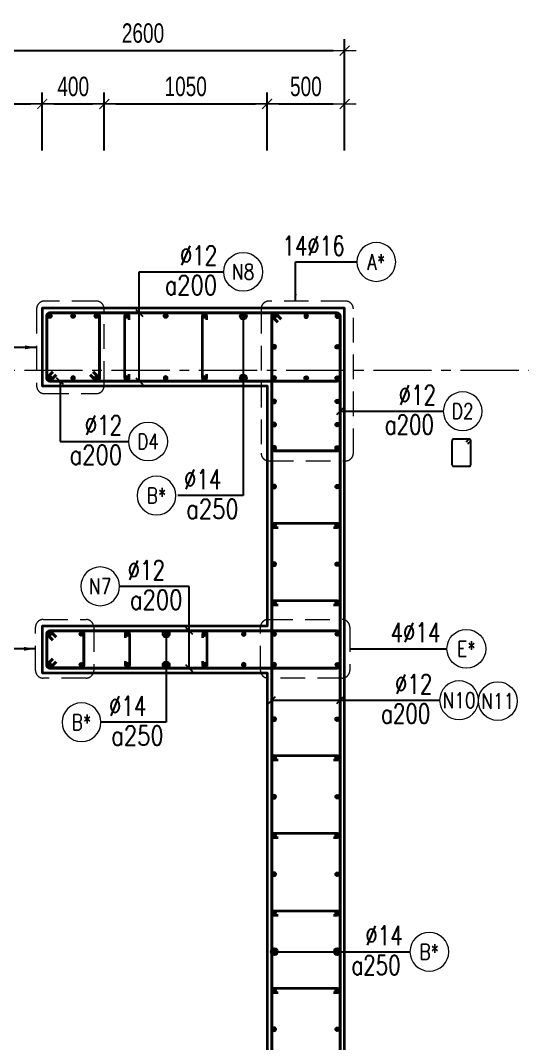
# Model space of a CAD drawing. Header units: millimetres. Extents: x 988833 to 1318015, y -9365 to 47591.
# Drawn here: x 1210206 to 1213443, y 8144 to 14742 of the extents above; entities that cross this region are included whole.
import ezdxf
from ezdxf.enums import TextEntityAlignment as Align

# ---------------------------------------------------------------- set-up
doc = ezdxf.new("R2010")
doc.units = ezdxf.units.MM
doc.header["$MEASUREMENT"] = 0
doc.linetypes.add('HIDDEN2', pattern=[4.7625, 3.175, -1.5875])
doc.linetypes.add('OF_Grid_1$0$CENTER2', pattern=[1.125, 0.75, -0.125, 0.125, -0.125])
doc.layers.get('0').update_dxf_attribs({"lineweight": 20})
doc.layers.get('Defpoints').update_dxf_attribs({"color": 151, "lineweight": 9})
for name, color, linetype, lineweight in [('KC-LEADER', 153, 'Continuous', 18), ('KC-THEP', 6, 'Continuous', 40), ('NDC_S_DIM', 1, 'Continuous', 15), ('NDC_S_HIDDEN', 8, 'HIDDEN2', 13), ('NDC_S_LEADER', 1, 'Continuous', 15), ('NDC_S_REBAR', 4, 'Continuous', 35), ('NDC_S_STIRRUP', 4, 'Continuous', 40), ('NDC_S_VN TEXT', 7, 'Continuous', 20), ('NDC_S_WALL', 6, 'Continuous', 35), ('OF_Grid_1$0$NDC_S_AXIS', 5, 'OF_Grid_1$0$CENTER2', 13)]:
    doc.layers.add(name, color=color, linetype=linetype, lineweight=lineweight)
doc.layers.add('Ligature', color=1, linetype='Continuous')
doc.styles.add('NDC_DIM', font='', dxfattribs={"width": 0.75})
doc.styles.add('NDC_EN TXT', font='romans.shx', dxfattribs={"width": 0.8})
doc.styles.get('NDC_DIM').set_extended_font_data('Dotum')
doc.dimstyles.new('NDC_dim_25', dxfattribs={"dimscale": 25, "dimtxt": 2.5, "dimasz": 1.5, "dimexe": 1.5, "dimexo": 2.5, "dimgap": 1, "dimtad": 1, "dimdec": 0, "dimzin": 0, "dimdsep": 46, "dimtxsty": 'NDC_DIM', "dimblk": 'DIMMARK', "dimcen": 0.09, "dimdle": 1.2, "dimclrd": 1, "dimclre": 1, "dimclrt": 3, "dimadec": 0, "dimazin": 0, "dimtfac": 1, "dimtdec": 0, "dimtix": 1, "dimtofl": 0, "dimtmove": 0, "dimatfit": 3, "dimfxl": 6, "dimfxlon": 1, "dimtolj": 1, "dimtzin": 0, "dimarcsym": 0})
doc.dimstyles.new('NDC_dim_30', dxfattribs={"dimscale": 30, "dimtxt": 2.5, "dimasz": 1.5, "dimexe": 1.5, "dimexo": 2.5, "dimgap": 1, "dimtad": 1, "dimdec": 0, "dimzin": 0, "dimdsep": 46, "dimtxsty": 'NDC_DIM', "dimblk": 'DIMMARK', "dimcen": 0.09, "dimdle": 1.2, "dimclrd": 1, "dimclre": 1, "dimclrt": 3, "dimadec": 0, "dimazin": 0, "dimtfac": 1, "dimtdec": 0, "dimtix": 1, "dimtofl": 0, "dimtmove": 0, "dimatfit": 3, "dimfxl": 6, "dimfxlon": 1, "dimtolj": 1, "dimtzin": 0, "dimarcsym": 0})
doc.dimstyles.new('NDC_dim_50', dxfattribs={"dimscale": 50, "dimtxt": 2.5, "dimasz": 1.5, "dimexe": 1.5, "dimexo": 2.5, "dimgap": 1, "dimtad": 1, "dimdec": 0, "dimzin": 0, "dimdsep": 46, "dimtxsty": 'NDC_DIM', "dimblk": 'DIMMARK', "dimcen": 0.09, "dimdle": 1.2, "dimclrd": 1, "dimclre": 1, "dimclrt": 3, "dimadec": 0, "dimazin": 0, "dimtfac": 1, "dimtdec": 0, "dimtix": 1, "dimtofl": 0, "dimtmove": 0, "dimatfit": 3, "dimfxl": 6, "dimfxlon": 1, "dimtolj": 1, "dimtzin": 0, "dimarcsym": 0})

# ---------------------------------------------------------------- blocks, each defined once
blk = doc.blocks.new('THEP')
at = {"layer": 'KC-LEADER', "color": 6}
blk.add_circle((0, 0), 14, dxfattribs=at)
at = {"layer": 'KC-THEP'}
for p, q in [((-14, 0), (14, 0)), ((9.9, 9.9), (-9.9, -9.9)), ((-9.9, 9.9), (9.9, -9.9)), ((0, 14), (0, -14))]:
    blk.add_line(p, q, dxfattribs=at)
blk = doc.blocks.new('DIMMARK')
at = {"layer": 'NDC_S_DIM', "color": 1}
blk.add_line((-1.5, 0), (1, 0), dxfattribs=at)
at = {"layer": 'NDC_S_DIM', "color": 2, "const_width": 0.1}
blk.add_lwpolyline([(-0.424, -0.424), (0.424, 0.424)], dxfattribs=at)
blk = doc.blocks.new('*U13')
blk.add_circle((-2.5, 0), 2.5)
at = {"layer": 'NDC_S_VN TEXT', "color": 3, "style": 'NDC_EN TXT', "width": 0.75}
blk.add_attdef('DK1', (0.5, 0.85), '', height=2.5, dxfattribs=at)
at = {"layer": 'NDC_S_VN TEXT', "color": 7, "style": 'NDC_EN TXT', "width": 0.8}
blk.add_attdef('SH2', text='', height=2, dxfattribs=at).set_placement((-2.5, 0), align=Align.MIDDLE)
blk = doc.blocks.new('*U11')
blk.add_circle((-2.5, 0), 2.5)
at = {"layer": 'NDC_S_VN TEXT', "color": 3, "style": 'NDC_EN TXT', "width": 0.75}
for tag, p in [('DK1', (0.5, 0.85)), ('KC1', (0.5, -2.97))]:
    blk.add_attdef(tag, p, '', height=2.5, dxfattribs=at)
at = {"layer": 'NDC_S_VN TEXT', "color": 7, "style": 'NDC_EN TXT', "width": 0.8}
blk.add_attdef('SH2', text='', height=2, dxfattribs=at).set_placement((-2.5, 0), align=Align.MIDDLE)
blk = doc.blocks.new('*U9')
blk.add_circle((2.5, 0), 2.5)
at = {"layer": 'NDC_S_VN TEXT', "color": 3, "style": 'NDC_EN TXT', "width": 0.75}
blk.add_attdef('DK2', text='', height=2.5, dxfattribs=at).set_placement((-0.85, 0.85), align=Align.RIGHT)
at = {"layer": 'NDC_S_VN TEXT', "color": 7, "style": 'NDC_EN TXT', "width": 0.8}
blk.add_attdef('SH3', text='', height=2, dxfattribs=at).set_placement((2.5, 0), align=Align.MIDDLE)
blk = doc.blocks.new('*U1295')
at = {"layer": 'NDC_S_REBAR'}
blk.add_lwpolyline([(-15, -75), (-15, -100, 1), (15, -100), (15, 100, 1), (-15, 100), (-15, 75)], format="xyb", dxfattribs=at)
blk = doc.blocks.new('*U1294')
at = {"layer": 'NDC_S_HIDDEN', "color": 0, "linetype": 'ByBlock', "lineweight": -2, "transparency": 16777216}
for p in [(0, 0), (500, 0)]:
    blk.add_blockref('*U1295', p, dxfattribs=at)
blk = doc.blocks.new('*U10')
blk.add_circle((2.5, 0), 2.5)
at = {"layer": 'NDC_S_VN TEXT', "color": 3, "style": 'NDC_EN TXT'}
for tag, width, p in [('DK2', 0.75, (-0.85, 0.85)), ('KC2', 0.8, (-0.85, -2.97))]:
    blk.add_attdef(tag, text='', height=2.5, dxfattribs=dict(at, width=width)).set_placement(p, align=Align.RIGHT)
at = {"layer": 'NDC_S_VN TEXT', "color": 7, "style": 'NDC_EN TXT', "width": 0.8}
blk.add_attdef('SH3', text='', height=2, dxfattribs=at).set_placement((2.5, 0), align=Align.MIDDLE)
blk = doc.blocks.new('*D1310')
at = {"layer": 'Defpoints', "color": 0, "ltscale": 200, "transparency": 16777216}
for p in [(1210746.5, 14203.4), (1210346.5, 12536.7), (1210746.5, 12568.2)]:
    blk.add_point(p, dxfattribs=at)
at = {"layer": 'NDC_S_DIM', "color": 1, "lineweight": -2, "ltscale": 200, "transparency": 16777216}
for p, q in [((1210346.5, 13903.4), (1210346.5, 14278.4)), ((1210746.5, 13903.4), (1210746.5, 14278.4)), ((1210421.5, 14203.4), (1210671.5, 14203.4))]:
    blk.add_line(p, q, dxfattribs=at)
at = {"layer": 'NDC_S_DIM', "color": 1, "lineweight": -2, "ltscale": 200, "transparency": 16777216, "xscale": 75, "yscale": 75, "zscale": 75, "rotation": 180}
blk.add_blockref('DIMMARK', (1210346.5, 14203.4), dxfattribs=at)
at = {"layer": 'NDC_S_DIM', "color": 1, "lineweight": -2, "ltscale": 200, "transparency": 16777216, "xscale": 75, "yscale": 75, "zscale": 75}
blk.add_blockref('DIMMARK', (1210746.5, 14203.4), dxfattribs=at)
at = {"layer": 'NDC_S_DIM', "color": 3, "ltscale": 200, "transparency": 16777216, "insert": (1210546.5, 14315.9), "char_height": 125, "attachment_point": 5, "style": 'NDC_DIM'}
blk.add_mtext('\\A1;400', dxfattribs=at)
blk = doc.blocks.new('*D1311')
at = {"layer": 'Defpoints', "color": 0, "ltscale": 200, "transparency": 16777216}
for p in [(1211796.5, 14203.4), (1210746.5, 12568.2), (1211796.5, 12385.6)]:
    blk.add_point(p, dxfattribs=at)
at = {"layer": 'NDC_S_DIM', "color": 1, "lineweight": -2, "ltscale": 200, "transparency": 16777216}
for p, q in [((1210746.5, 13903.4), (1210746.5, 14278.4)), ((1211796.5, 13903.4), (1211796.5, 14278.4)), ((1210821.5, 14203.4), (1211721.5, 14203.4))]:
    blk.add_line(p, q, dxfattribs=at)
at = {"layer": 'NDC_S_DIM', "color": 1, "lineweight": -2, "ltscale": 200, "transparency": 16777216, "xscale": 75, "yscale": 75, "zscale": 75, "rotation": 180}
blk.add_blockref('DIMMARK', (1210746.5, 14203.4), dxfattribs=at)
at = {"layer": 'NDC_S_DIM', "color": 1, "lineweight": -2, "ltscale": 200, "transparency": 16777216, "xscale": 75, "yscale": 75, "zscale": 75}
blk.add_blockref('DIMMARK', (1211796.5, 14203.4), dxfattribs=at)
at = {"layer": 'NDC_S_DIM', "color": 3, "ltscale": 200, "transparency": 16777216, "insert": (1211271.5, 14315.9), "char_height": 125, "attachment_point": 5, "style": 'NDC_DIM'}
blk.add_mtext('\\A1;1050', dxfattribs=at)
blk = doc.blocks.new('*D1312')
at = {"layer": 'Defpoints', "color": 0, "ltscale": 200, "transparency": 16777216}
for p in [(1212296.5, 14203.4), (1212296.5, 12585.6), (1211796.5, 12385.6)]:
    blk.add_point(p, dxfattribs=at)
at = {"layer": 'NDC_S_DIM', "color": 1, "lineweight": -2, "ltscale": 200, "transparency": 16777216}
for p, q in [((1211796.5, 13903.4), (1211796.5, 14278.4)), ((1212296.5, 13903.4), (1212296.5, 14278.4)), ((1211871.5, 14203.4), (1212221.5, 14203.4))]:
    blk.add_line(p, q, dxfattribs=at)
at = {"layer": 'NDC_S_DIM', "color": 1, "lineweight": -2, "ltscale": 200, "transparency": 16777216, "xscale": 75, "yscale": 75, "zscale": 75, "rotation": 180}
blk.add_blockref('DIMMARK', (1211796.5, 14203.4), dxfattribs=at)
at = {"layer": 'NDC_S_DIM', "color": 1, "lineweight": -2, "ltscale": 200, "transparency": 16777216, "xscale": 75, "yscale": 75, "zscale": 75}
blk.add_blockref('DIMMARK', (1212296.5, 14203.4), dxfattribs=at)
at = {"layer": 'NDC_S_DIM', "color": 3, "ltscale": 200, "transparency": 16777216, "insert": (1212046.5, 14315.9), "char_height": 125, "attachment_point": 5, "style": 'NDC_DIM'}
blk.add_mtext('\\A1;500', dxfattribs=at)
blk = doc.blocks.new('*D1318')
at = {"layer": 'Defpoints', "color": 0, "ltscale": 200, "transparency": 16777216}
for p in [(1210346.5, 14203.4), (1210346.5, 13910), (1209696.3, 13839.7)]:
    blk.add_point(p, dxfattribs=at)
at = {"layer": 'NDC_S_DIM', "color": 1, "lineweight": -2, "ltscale": 200, "transparency": 16777216}
for p, q in [((1209696.3, 13964.7), (1209696.3, 14278.4)), ((1210346.5, 14035), (1210346.5, 14278.4)), ((1209771.3, 14203.4), (1210271.5, 14203.4))]:
    blk.add_line(p, q, dxfattribs=at)
at = {"layer": 'NDC_S_DIM', "color": 1, "lineweight": -2, "ltscale": 200, "transparency": 16777216, "xscale": 75, "yscale": 75, "zscale": 75, "rotation": 180}
blk.add_blockref('DIMMARK', (1209696.3, 14203.4), dxfattribs=at)
at = {"layer": 'NDC_S_DIM', "color": 1, "lineweight": -2, "ltscale": 200, "transparency": 16777216, "xscale": 75, "yscale": 75, "zscale": 75}
blk.add_blockref('DIMMARK', (1210346.5, 14203.4), dxfattribs=at)
at = {"layer": 'NDC_S_DIM', "color": 3, "ltscale": 200, "transparency": 16777216, "insert": (1210021.4, 14315.9), "char_height": 125, "attachment_point": 5, "style": 'NDC_DIM'}
blk.add_mtext('\\A1;650', dxfattribs=at)
blk = doc.blocks.new('*D1319')
at = {"layer": 'Defpoints', "color": 0, "ltscale": 200, "transparency": 16777216}
for p in [(1212296.5, 14547.4), (1209696.3, 13839.7), (1212296.5, 12885.6)]:
    blk.add_point(p, dxfattribs=at)
at = {"layer": 'NDC_S_DIM', "color": 1, "lineweight": -2, "ltscale": 200, "transparency": 16777216}
for p, q in [((1209696.3, 14247.4), (1209696.3, 14622.4)), ((1212296.5, 14247.4), (1212296.5, 14622.4)), ((1209771.3, 14547.4), (1212221.5, 14547.4))]:
    blk.add_line(p, q, dxfattribs=at)
at = {"layer": 'NDC_S_DIM', "color": 1, "lineweight": -2, "ltscale": 200, "transparency": 16777216, "xscale": 75, "yscale": 75, "zscale": 75, "rotation": 180}
blk.add_blockref('DIMMARK', (1209696.3, 14547.4), dxfattribs=at)
at = {"layer": 'NDC_S_DIM', "color": 1, "lineweight": -2, "ltscale": 200, "transparency": 16777216, "xscale": 75, "yscale": 75, "zscale": 75}
blk.add_blockref('DIMMARK', (1212296.5, 14547.4), dxfattribs=at)
at = {"layer": 'NDC_S_DIM', "color": 3, "ltscale": 200, "transparency": 16777216, "insert": (1210996.4, 14659.9), "char_height": 125, "attachment_point": 5, "style": 'NDC_DIM'}
blk.add_mtext('\\A1;2600', dxfattribs=at)
blk = doc.blocks.new('*D1320')
at = {"layer": 'Defpoints', "color": 0, "ltscale": 200, "transparency": 16777216}
for p in [(1212973.7, 12885.6), (1214184.5, 12885.6), (1212973.9, 12485.6)]:
    blk.add_point(p, dxfattribs=at)
at = {"layer": 'NDC_S_DIM', "color": 1, "lineweight": -2, "ltscale": 200, "transparency": 16777216}
for p, q in [((1213884.5, 12885.6), (1214259.5, 12885.6)), ((1214184.5, 12560.6), (1214184.5, 12810.6)), ((1213884.5, 12485.6), (1214259.5, 12485.6))]:
    blk.add_line(p, q, dxfattribs=at)
at = {"layer": 'NDC_S_DIM', "color": 1, "lineweight": -2, "ltscale": 200, "transparency": 16777216, "xscale": 75, "yscale": 75, "zscale": 75}
for p, rotation in [((1214184.5, 12885.6), 90), ((1214184.5, 12485.6), 270)]:
    blk.add_blockref('DIMMARK', p, dxfattribs=dict(at, rotation=rotation))
at = {"layer": 'NDC_S_DIM', "color": 3, "ltscale": 200, "transparency": 16777216, "insert": (1214071.9, 12685.6), "char_height": 125, "attachment_point": 5, "rotation": 90, "style": 'NDC_DIM'}
blk.add_mtext('\\A1;400', dxfattribs=at)
blk = doc.blocks.new('*D1322')
at = {"layer": 'Defpoints', "color": 0, "ltscale": 200, "transparency": 16777216}
for p in [(1212973.7, 12485.6), (1214497.1, 12485.6), (1212973.7, 885.9)]:
    blk.add_point(p, dxfattribs=at)
at = {"layer": 'NDC_S_DIM', "color": 1, "lineweight": -2, "ltscale": 200, "transparency": 16777216}
for p, q in [((1214197.1, 12485.6), (1214572.1, 12485.6)), ((1214497.1, 960.9), (1214497.1, 12410.6)), ((1214197.1, 885.9), (1214572.1, 885.9))]:
    blk.add_line(p, q, dxfattribs=at)
at = {"layer": 'NDC_S_DIM', "color": 1, "lineweight": -2, "ltscale": 200, "transparency": 16777216, "xscale": 75, "yscale": 75, "zscale": 75}
for p, rotation in [((1214497.1, 12485.6), 90), ((1214497.1, 885.9), 270)]:
    blk.add_blockref('DIMMARK', p, dxfattribs=dict(at, rotation=rotation))
at = {"layer": 'NDC_S_DIM', "color": 3, "ltscale": 200, "transparency": 16777216, "insert": (1214384.5, 6685.7), "char_height": 125, "attachment_point": 5, "rotation": 90, "style": 'NDC_DIM'}
blk.add_mtext('\\A1;11600', dxfattribs=at)
blk = doc.blocks.new('*D1344')
at = {"layer": 'Defpoints', "color": 0, "ltscale": 200, "transparency": 16777216}
for p in [(1211671.5, 10535.6), (1214184.5, 10535.6), (1211796.5, 3485.6)]:
    blk.add_point(p, dxfattribs=at)
at = {"layer": 'NDC_S_DIM', "color": 1, "lineweight": -2, "ltscale": 200, "transparency": 16777216}
for p, q in [((1213884.5, 10535.6), (1214259.5, 10535.6)), ((1214184.5, 3560.6), (1214184.5, 10460.6)), ((1213884.5, 3485.6), (1214259.5, 3485.6))]:
    blk.add_line(p, q, dxfattribs=at)
at = {"layer": 'NDC_S_DIM', "color": 1, "lineweight": -2, "ltscale": 200, "transparency": 16777216, "xscale": 75, "yscale": 75, "zscale": 75}
for p, rotation in [((1214184.5, 10535.6), 90), ((1214184.5, 3485.6), 270)]:
    blk.add_blockref('DIMMARK', p, dxfattribs=dict(at, rotation=rotation))
at = {"layer": 'NDC_S_DIM', "color": 3, "ltscale": 200, "transparency": 16777216, "insert": (1214071.9, 7010.6), "char_height": 125, "attachment_point": 5, "rotation": 90, "style": 'NDC_DIM'}
blk.add_mtext('\\A1;7050', dxfattribs=at)
blk = doc.blocks.new('*D1345')
at = {"layer": 'Defpoints', "color": 0, "ltscale": 200, "transparency": 16777216}
for p in [(1211671.5, 10835.6), (1214184.5, 10835.6), (1211671.5, 10535.6)]:
    blk.add_point(p, dxfattribs=at)
at = {"layer": 'NDC_S_DIM', "color": 1, "lineweight": -2, "ltscale": 200, "transparency": 16777216}
for p, q in [((1214184.5, 10910.6), (1214184.5, 10985.6)), ((1213884.5, 10835.6), (1214259.5, 10835.6)), ((1213884.5, 10535.6), (1214259.5, 10535.6)), ((1214184.5, 10460.6), (1214184.5, 10385.6))]:
    blk.add_line(p, q, dxfattribs=at)
at = {"layer": 'NDC_S_DIM', "color": 1, "lineweight": -2, "ltscale": 200, "transparency": 16777216, "xscale": 75, "yscale": 75, "zscale": 75}
for p, rotation in [((1214184.5, 10835.6), 270), ((1214184.5, 10535.6), 90)]:
    blk.add_blockref('DIMMARK', p, dxfattribs=dict(at, rotation=rotation))
at = {"layer": 'NDC_S_DIM', "color": 3, "ltscale": 200, "transparency": 16777216, "insert": (1214071.9, 10685.6), "char_height": 125, "attachment_point": 5, "rotation": 90, "style": 'NDC_DIM'}
blk.add_mtext('\\A1;300', dxfattribs=at)
blk = doc.blocks.new('*D1346')
at = {"layer": 'Defpoints', "color": 0, "ltscale": 200, "transparency": 16777216}
for p in [(1211796.5, 12385.6), (1214184.5, 12385.6), (1211671.5, 10835.6)]:
    blk.add_point(p, dxfattribs=at)
at = {"layer": 'NDC_S_DIM', "color": 1, "lineweight": -2, "ltscale": 200, "transparency": 16777216}
for p, q in [((1213884.5, 12385.6), (1214259.5, 12385.6)), ((1214184.5, 10910.6), (1214184.5, 12310.6)), ((1213884.5, 10835.6), (1214259.5, 10835.6))]:
    blk.add_line(p, q, dxfattribs=at)
at = {"layer": 'NDC_S_DIM', "color": 1, "lineweight": -2, "ltscale": 200, "transparency": 16777216, "xscale": 75, "yscale": 75, "zscale": 75}
for p, rotation in [((1214184.5, 12385.6), 90), ((1214184.5, 10835.6), 270)]:
    blk.add_blockref('DIMMARK', p, dxfattribs=dict(at, rotation=rotation))
at = {"layer": 'NDC_S_DIM', "color": 3, "ltscale": 200, "transparency": 16777216, "insert": (1214071.9, 11610.6), "char_height": 125, "attachment_point": 5, "rotation": 90, "style": 'NDC_DIM'}
blk.add_mtext('\\A1;1550', dxfattribs=at)
blk = doc.blocks.new('*D1347')
at = {"layer": 'Defpoints', "color": 0, "ltscale": 200, "transparency": 16777216}
for p in [(1211796.5, 12485.6), (1214184.5, 12485.6), (1211796.5, 12385.6)]:
    blk.add_point(p, dxfattribs=at)
at = {"layer": 'NDC_S_DIM', "color": 1, "lineweight": -2, "ltscale": 200, "transparency": 16777216}
for p, q in [((1214184.5, 12560.6), (1214184.5, 12635.6)), ((1213884.5, 12485.6), (1214259.5, 12485.6)), ((1213884.5, 12385.6), (1214259.5, 12385.6)), ((1214184.5, 12310.6), (1214184.5, 12235.6))]:
    blk.add_line(p, q, dxfattribs=at)
at = {"layer": 'NDC_S_DIM', "color": 1, "lineweight": -2, "ltscale": 200, "transparency": 16777216, "xscale": 75, "yscale": 75, "zscale": 75}
for p, rotation in [((1214184.5, 12485.6), 270), ((1214184.5, 12385.6), 90)]:
    blk.add_blockref('DIMMARK', p, dxfattribs=dict(at, rotation=rotation))
at = {"layer": 'NDC_S_DIM', "color": 3, "ltscale": 200, "transparency": 16777216, "insert": (1214071.9, 12435.6), "char_height": 125, "attachment_point": 5, "rotation": 90, "style": 'NDC_DIM'}
blk.add_mtext('\\A1;100', dxfattribs=at)

msp = doc.modelspace()

# ---------------------------------------------------------------- linework, layer by layer
msp.add_circle((1213283.8, 10352.4), 125)
at = {"layer": 'Ligature'}
msp.add_lwpolyline([(1213090.9, 12011.4), (1213106.8, 12027.3, 0.668179), (1213101.1, 12041.3), (1212996.4, 12041.3, 0.414214), (1212988.3, 12033.1), (1212988.3, 11876, 0.414214), (1212996.4, 11867.8), (1213101.1, 11867.8, 0.414214), (1213109.2, 11876), (1213109.2, 12033.1, 0.668179), (1213095.3, 12038.9), (1213079.3, 12022.9)], format="xyb", dxfattribs=at)
at = {"layer": 'NDC_S_HIDDEN', "ltscale": 50}
for points in [[(1210695.7, 12931.8), (1210360.5, 12931.8, 0.414214), (1210310.5, 12881.8), (1210310.5, 12385.6, 0.414214), (1210360.5, 12335.6), (1210695.7, 12335.6, 0.414214), (1210745.7, 12385.6), (1210745.7, 12881.8, 0.414214)], [(1212302.5, 12931.8), (1211807.8, 12931.8, 0.414214), (1211757.8, 12881.8), (1211757.8, 11951.7, 0.414214), (1211807.8, 11901.7), (1212302.5, 11901.7, 0.414214), (1212352.5, 11951.7), (1212352.5, 12881.8, 0.414214)], [(1210353.2, 10878.3), (1210629.1, 10878.3, -0.414214), (1210679.1, 10828.3), (1210679.1, 10550.7, -0.414214), (1210629.1, 10500.7), (1210353.2, 10500.7, -0.414214), (1210303.2, 10550.7), (1210303.2, 10828.3, -0.414214)], [(1211803.2, 10878.3), (1212279.9, 10878.3, -0.414214), (1212329.9, 10828.3), (1212329.9, 10550.7, -0.414214), (1212279.9, 10500.7), (1211803.2, 10500.7, -0.414214), (1211753.2, 10550.7), (1211753.2, 10828.3, -0.414214)]]:
    msp.add_lwpolyline(points, format="xyb", close=True, dxfattribs=at)
at = {"layer": 'NDC_S_REBAR'}
for points in [[(1210908, 12810.6), (1210908, 12835.6, 1), (1210878, 12835.6), (1210878, 12435.6, 1), (1210908, 12435.6), (1210908, 12460.6)], [(1211408, 12810.6), (1211408, 12835.6, 1), (1211378, 12835.6), (1211378, 12435.6, 1), (1211408, 12435.6), (1211408, 12460.6)], [(1211868, 11470.6), (1211843, 11470.6, -1), (1211843, 11500.6), (1212248.5, 11500.6, -1), (1212248.5, 11470.6), (1212223.5, 11470.6)], [(1211868, 10970.6), (1211843, 10970.6, -1), (1211843, 11000.6), (1212248.5, 11000.6, -1), (1212248.5, 10970.6), (1212223.5, 10970.6)], [(1211868, 9970.6), (1211843, 9970.6, -1), (1211843, 10000.6), (1212248.5, 10000.6, -1), (1212248.5, 9970.6), (1212223.5, 9970.6)], [(1211868, 9470.6), (1211843, 9470.6, -1), (1211843, 9500.6), (1212248.5, 9500.6, -1), (1212248.5, 9470.6), (1212223.5, 9470.6)], [(1211868, 8970.6), (1211843, 8970.6, -1), (1211843, 9000.6), (1212248.5, 9000.6, -1), (1212248.5, 8970.6), (1212223.5, 8970.6)], [(1211868, 8470.6), (1211843, 8470.6, -1), (1211843, 8500.6), (1212248.5, 8500.6, -1), (1212248.5, 8470.6), (1212223.5, 8470.6)]]:
    msp.add_lwpolyline(points, format="xyb", dxfattribs=at)
at = {"layer": 'NDC_S_STIRRUP'}
for points in [[(1210435.7, 12455.6), (1210395.7, 12415.6, -0.414214), (1210375.7, 12435.6), (1210375.7, 12835.6, -0.414214), (1210395.7, 12855.6), (1212246.5, 12855.6, -0.414214), (1212266.5, 12835.6), (1212266.5, 12435.6, -0.414214), (1212246.5, 12415.6), (1210395.7, 12415.6, -0.414214), (1210375.7, 12435.6), (1210415.7, 12475.6)], [(1210675.7, 12475.6), (1210715.7, 12435.6, -0.414214), (1210695.7, 12415.6), (1210395.7, 12415.6, -0.414214), (1210375.7, 12435.6), (1210375.7, 12835.6, -0.414214), (1210395.7, 12855.6), (1210695.7, 12855.6, -0.414214), (1210715.7, 12835.6), (1210715.7, 12435.6, -0.414214), (1210695.7, 12415.6), (1210655.7, 12455.6)], [(1211866.5, 12795.6), (1211826.5, 12835.6, -0.414214), (1211846.5, 12855.6), (1212246.5, 12855.6, -0.414214), (1212266.5, 12835.6), (1212266.5, 11985.8, -0.414214), (1212246.5, 11965.8), (1211846.5, 11965.8, -0.414214), (1211826.5, 11985.8), (1211826.5, 12835.6, -0.414214), (1211846.5, 12855.6), (1211886.5, 12815.6)], [(1212256.5, 3317), (1212266.5, 3287), (1212266.5, 12835.6, 0.414214), (1212246.5, 12855.6), (1211846.5, 12855.6, 0.414214), (1211826.5, 12835.6), (1211826.5, 9586.3), (1211826.5, 9586.3)], [(1210435.7, 10605.6), (1210395.7, 10565.6, -0.414214), (1210375.7, 10585.6), (1210375.7, 10785.6, -0.414214), (1210395.7, 10805.6), (1212246.5, 10805.6, -0.414214), (1212266.5, 10785.6), (1212266.5, 10585.6, -0.414358), (1212246.5, 10565.6), (1210395.7, 10565.6, -0.414214), (1210375.7, 10585.6), (1210415.7, 10625.6)], [(1210415.7, 10745.6), (1210375.7, 10785.6, -0.414214), (1210395.7, 10805.6), (1210595.7, 10805.6, -0.414214), (1210615.7, 10785.6), (1210615.7, 10587.8, -0.414214), (1210595.7, 10567.8), (1210395.7, 10567.8, -0.414214), (1210375.7, 10587.8), (1210375.7, 10785.6, -0.414214), (1210395.7, 10805.6), (1210435.7, 10765.6)], [(1211826.5, 10085.6), (1211826.5, 10085.6), (1211826.5, 535.6, 0.414214), (1211846.5, 515.6), (1212246.5, 515.6, 0.414214), (1212266.5, 535.6), (1212266.5, 3786.3), (1212256.5, 3756.3)]]:
    msp.add_lwpolyline(points, format="xyb", dxfattribs=at)
at = {"layer": 'NDC_S_WALL', "ltscale": 200}
msp.add_lwpolyline([(1212296.5, 485.6), (1212296.5, 12885.6), (1210346.5, 12885.6), (1210346.5, 12885.6), (1210346.5, 12385.6), (1210346.5, 12385.6), (1211796.5, 12385.6), (1211796.5, 12385.6), (1211796.5, 10835.6), (1211796.5, 10835.6), (1210346.5, 10835.6), (1210346.5, 10535.6), (1211796.5, 10535.6), (1211796.5, 10535.6), (1211796.5, 3485.6)], dxfattribs=at)
at = {"layer": 'OF_Grid_1$0$NDC_S_AXIS', "ltscale": 500}
msp.add_line((1200669.3, 12485.6), (1214497.1, 12485.6), dxfattribs=at)

# ---------------------------------------------------------------- block references
at = {"layer": 'KC-THEP'}
for p, rotation in [((1210395.7, 12835.6), 189.6685645188915), ((1210545.7, 12835.6), 189.6685645188915), ((1210695.7, 12835.6), 189.6685645188915), ((1210893, 12835.6), 189.6685644363809), ((1211142.2, 12835.6), 189.6685644363809), ((1211143, 12835.6), 189.6685644363809), ((1211393, 12835.6), 189.6685644363809), ((1211643, 12835.6), 189.6685644363809), ((1211843, 12835.6), 189.6685644363809), ((1212248.5, 12637.3), 9.668564436380898), ((1212048.4, 12435.6), 9.668564436380898), ((1212248.5, 12435.6), 9.668564436380898), ((1212248.5, 12285.6), 9.668564436380898), ((1212248.5, 12135.6), 9.668564436380898), ((1212248.5, 11985.6), 9.66856443638085), ((1212248.5, 11735.6), 9.66856443638085), ((1212248.5, 11485.6), 9.66856443638085), ((1212248.5, 11235.6), 9.66856443638085), ((1212248.5, 10985.6), 9.66856443638085), ((1210599.2, 10785.2), 9.668564436380926), ((1212250, 10785.2), 9.668564436380926), ((1210599.2, 10586.6), 9.668564436380926), ((1212250, 10586.6), 9.668564436380926), ((1212248.5, 10235.6), 9.66856443638085), ((1212248.5, 9985.6), 9.66856443638085), ((1212248.5, 9735.6), 9.66856443638085), ((1212248.5, 9485.6), 9.66856443638085), ((1212248.5, 9235.6), 9.66856443638085), ((1212248.5, 8985.6), 9.66856443638085), ((1212248.5, 8735.6), 9.66856443638085), ((1212248.5, 8485.6), 9.66856443638085), ((1212248.5, 8235.6), 9.66856443638085)]:
    msp.add_blockref('THEP', p, dxfattribs=dict(at, rotation=rotation))
at = {"layer": 'KC-THEP', "xscale": -1}
for p, rotation in [((1212048.4, 12835.6), 170.331435563619), ((1212248.5, 12835.6), 170.331435563619), ((1211843, 12637.3), 350.3314355636191), ((1210395.7, 12435.6), 350.3314356461296), ((1210545.7, 12435.6), 350.3314356461296), ((1210695.7, 12435.6), 350.3314356461296), ((1210893, 12435.6), 350.3314355636191), ((1211142.2, 12435.6), 350.3314355636191), ((1211143, 12435.6), 350.3314355636191), ((1211393, 12435.6), 350.3314355636191), ((1211643, 12435.6), 350.3314355636191), ((1211843, 12435.6), 350.3314355636191), ((1211843, 12285.6), 350.3314355636191), ((1211843, 12135.6), 350.3314355636191), ((1211843, 11985.6), 350.3314355636191), ((1211843, 11735.6), 350.3314355636191), ((1211843, 11485.6), 350.3314355636191), ((1211843, 11235.6), 350.3314355636191), ((1211843, 10985.6), 350.3314355636191), ((1210392.2, 10785.2), 350.3314355636191), ((1210895.7, 10785.6), 350.3314355636191), ((1211145.7, 10785.6), 350.3314355636191), ((1211395.7, 10785.6), 350.3314355636191), ((1211645.7, 10785.6), 350.3314355636191), ((1211842.2, 10785.2), 350.3314355636191), ((1210392.2, 10586.6), 350.3314355636191), ((1210895.7, 10587), 350.3314355636191), ((1211145.7, 10587), 350.3314355636191), ((1211395.7, 10587), 350.3314355636191), ((1211645.7, 10587), 350.3314355636191), ((1211842.2, 10586.6), 350.3314355636191), ((1211843, 10235.6), 350.3314355636191), ((1211843, 9985.6), 350.3314355636191), ((1211843, 9735.6), 350.3314355636191), ((1211843, 9485.6), 350.3314355636191), ((1211843, 9235.6), 350.3314355636191), ((1211843, 8985.6), 350.3314355636191), ((1211843, 8735.6), 350.3314355636191), ((1211843, 8485.6), 350.3314355636191), ((1211843, 8235.6), 350.3314355636191)]:
    msp.add_blockref('THEP', p, dxfattribs=dict(at, rotation=rotation))
at = {"layer": 'NDC_S_HIDDEN'}
msp.add_blockref('*U1294', (1210895.7, 10685.6), dxfattribs=at)
at = {"layer": 'NDC_S_VN TEXT'}
ref = msp.add_blockref('*U13', (1212375.5, 13184.5), dxfattribs=dict(at, xscale=-50, yscale=50, zscale=50))
ref.add_attrib('SH2', 'A*', dxfattribs={"color": 7, "height": 100, "style": 'NDC_EN TXT', "width": 0.8}).set_placement((1212500.5, 13184.5), align=Align.MIDDLE)
ref.add_attrib('DK1', '14%%C16', (1211895.2, 13226.8), dxfattribs={"color": 3, "height": 125, "style": 'NDC_EN TXT', "width": 0.75})
at = {"layer": 'NDC_S_VN TEXT', "xscale": 50, "yscale": 50, "zscale": 50}
for name, p, values in [('*U10', (1211517.3, 13120.9), {'SH3': 'N8', 'DK2': '%%C12', 'KC2': 'a200'}), ('*U10', (1210904.4, 12026.4), {'SH3': 'D4', 'DK2': '%%C12', 'KC2': 'a200'}), ('*U9', (1212956.1, 10689.5), {'SH3': 'E*', 'DK2': '4%%C14'})]:
    msp.add_blockref(name, p, dxfattribs=at).add_auto_attribs(values)
at = {"layer": 'NDC_S_VN TEXT'}
ref = msp.add_blockref('*U11', (1212932.4, 12221.7), dxfattribs=dict(at, xscale=-50, yscale=50, zscale=50))
ref.add_attrib('SH2', 'D2', dxfattribs={"color": 7, "height": 100, "style": 'NDC_EN TXT', "width": 0.8}).set_placement((1213057.4, 12221.7), align=Align.MIDDLE)
ref.add_attrib('DK1', '%%C12', (1212644, 12264), dxfattribs={"color": 3, "height": 125, "style": 'NDC_EN TXT', "width": 0.75})
ref.add_attrib('KC1', 'a200', (1212554.8, 12073.1), dxfattribs={"color": 3, "height": 125, "style": 'NDC_EN TXT', "width": 0.75})
ref = msp.add_blockref('*U10', (1211208.6, 11677.8), dxfattribs=dict(at, xscale=-50, yscale=50, zscale=50))
ref.add_attrib('SH3', 'B*', dxfattribs={"color": 7, "height": 100, "style": 'NDC_EN TXT', "width": 0.8}).set_placement((1211083.6, 11677.8), align=Align.MIDDLE)
ref.add_attrib('DK2', '%%C14', dxfattribs={"color": 3, "height": 125, "style": 'NDC_EN TXT', "width": 0.75}).set_placement((1211501.1, 11720.1), align=Align.RIGHT)
ref.add_attrib('KC2', 'a250', dxfattribs={"color": 3, "height": 125, "style": 'NDC_EN TXT', "width": 0.8}).set_placement((1211613, 11529.2), align=Align.RIGHT)
ref = msp.add_blockref('*U10', (1210845.6, 11092.5), dxfattribs=dict(at, xscale=-50, yscale=50, zscale=50))
ref.add_attrib('SH3', 'N7', dxfattribs={"color": 7, "height": 100, "style": 'NDC_EN TXT', "width": 0.8}).set_placement((1210720.6, 11092.5), align=Align.MIDDLE)
ref.add_attrib('DK2', '%%C12', dxfattribs={"color": 3, "height": 125, "style": 'NDC_EN TXT', "width": 0.75}).set_placement((1211138.1, 11134.7), align=Align.RIGHT)
ref.add_attrib('KC2', 'a200', dxfattribs={"color": 3, "height": 125, "style": 'NDC_EN TXT', "width": 0.8}).set_placement((1211250, 10943.8), align=Align.RIGHT)
ref = msp.add_blockref('*U11', (1212908.9, 10357.6), dxfattribs=dict(at, xscale=-50, yscale=50, zscale=50))
ref.add_attrib('SH2', 'N10', dxfattribs={"color": 7, "height": 100, "style": 'NDC_EN TXT', "width": 0.8}).set_placement((1213033.9, 10357.6), align=Align.MIDDLE)
ref.add_attrib('DK1', '%%C12', (1212620.5, 10399.9), dxfattribs={"color": 3, "height": 125, "style": 'NDC_EN TXT', "width": 0.75})
ref.add_attrib('KC1', 'a200', (1212531.2, 10209), dxfattribs={"color": 3, "height": 125, "style": 'NDC_EN TXT', "width": 0.75})
ref = msp.add_blockref('*U10', (1210725.1, 10215.9), dxfattribs=dict(at, xscale=-50, yscale=50, zscale=50))
ref.add_attrib('SH3', 'B*', dxfattribs={"color": 7, "height": 100, "style": 'NDC_EN TXT', "width": 0.8}).set_placement((1210600.1, 10215.9), align=Align.MIDDLE)
ref.add_attrib('DK2', '%%C14', dxfattribs={"color": 3, "height": 125, "style": 'NDC_EN TXT', "width": 0.75}).set_placement((1211017.6, 10258.2), align=Align.RIGHT)
ref.add_attrib('KC2', 'a250', dxfattribs={"color": 3, "height": 125, "style": 'NDC_EN TXT', "width": 0.8}).set_placement((1211129.5, 10067.3), align=Align.RIGHT)
ref = msp.add_blockref('*U11', (1212717.4, 8735.6), dxfattribs=dict(at, xscale=-50, yscale=50, zscale=50))
ref.add_attrib('SH2', 'B*', dxfattribs={"color": 7, "height": 100, "style": 'NDC_EN TXT', "width": 0.8}).set_placement((1212842.4, 8735.6), align=Align.MIDDLE)
ref.add_attrib('DK1', '%%C14', (1212429, 8777.9), dxfattribs={"color": 3, "height": 125, "style": 'NDC_EN TXT', "width": 0.75})
ref.add_attrib('KC1', 'a250', (1212339.7, 8587), dxfattribs={"color": 3, "height": 125, "style": 'NDC_EN TXT', "width": 0.75})

# ---------------------------------------------------------------- texts
at = {"layer": 'NDC_S_VN TEXT', "color": 7, "style": 'NDC_EN TXT', "width": 0.8}
msp.add_attdef('N11', text='3', height=100, dxfattribs=at).set_placement((1213283.8, 10352.4), align=Align.MIDDLE)

# ---------------------------------------------------------------- dimensions: what is measured, and where the dimension line sits
at = {"layer": 'NDC_S_DIM', "ltscale": 200}
for base, p1, p2, picture, middle in [((1212296.5, 14547.4), (1209696.3, 13839.7), (1212296.5, 12885.6), '*D1319', (1210996.4, 14659.9)), ((1210346.5, 14203.4), (1209696.3, 13839.7), (1210346.5, 13910), '*D1318', (1210021.4, 14315.9)), ((1210746.5, 14203.4), (1210346.5, 12536.7), (1210746.5, 12568.2), '*D1310', (1210546.5, 14315.9)), ((1211796.5, 14203.4), (1210746.5, 12568.2), (1211796.5, 12385.6), '*D1311', (1211271.5, 14315.9)), ((1212296.5, 14203.4), (1211796.5, 12385.6), (1212296.5, 12585.6), '*D1312', (1212046.5, 14315.9))]:
    dim = msp.add_linear_dim(base=base, p1=p1, p2=p2, dimstyle='NDC_dim_50', override={"dimtmove": 1}, dxfattribs=at)
    dim.commit()
    dim.dimension.update_dxf_attribs({"geometry": picture, "text_midpoint": middle})
dim = msp.add_linear_dim(base=(1214184.5, 12885.6), p1=(1212973.9, 12485.6), p2=(1212973.7, 12885.6), angle=90, dimstyle='NDC_dim_50', override={"dimtmove": 1}, dxfattribs=at)
dim.commit()
dim.dimension.update_dxf_attribs({"geometry": '*D1320', "text_midpoint": (1214184.5, 12685.6), "dimtype": 160})
for base, p1, p2, picture, middle in [((1214184.5, 12485.6), (1211796.5, 12385.6), (1211796.5, 12485.6), '*D1347', (1214071.9, 12435.6)), ((1214497.1, 12485.6), (1212973.7, 885.9), (1212973.7, 12485.6), '*D1322', (1214384.5, 6685.7)), ((1214184.5, 12385.6), (1211671.5, 10835.6), (1211796.5, 12385.6), '*D1346', (1214071.9, 11610.6)), ((1214184.5, 10835.6), (1211671.5, 10535.6), (1211671.5, 10835.6), '*D1345', (1214071.9, 10685.6)), ((1214184.5, 10535.6), (1211796.5, 3485.6), (1211671.5, 10535.6), '*D1344', (1214071.9, 7010.6))]:
    dim = msp.add_linear_dim(base=base, p1=p1, p2=p2, angle=90, dimstyle='NDC_dim_50', override={"dimtmove": 1}, dxfattribs=at)
    dim.commit()
    dim.dimension.update_dxf_attribs({"geometry": picture, "text_midpoint": middle})

# ---------------------------------------------------------------- leaders
at = {"layer": 'NDC_S_LEADER'}
for points, dimstyle, override in [([(1211979.8, 12931.8), (1211979.8, 13184.5), (1212375.5, 13184.5)], 'NDC_dim_30', {"dimtad": 0}), ([(1210972.6, 12415.6), (1210972.6, 13120.7), (1211517.3, 13120.7)], 'NDC_dim_30', {"dimtad": 0, "dimldrblk": 'Oblique'}), ([(1210972.6, 12855.6), (1210972.6, 13120.7), (1211517.3, 13120.7)], 'NDC_dim_30', {"dimtad": 0, "dimldrblk": 'Oblique'}), ([(1211643, 12835.6), (1211641.8, 11677.6), (1211221.2, 11677.6)], 'NDC_dim_30', {"dimgap": 1, "dimtad": 0, "dimldrblk": 'Origin'}), ([(1210310.5, 12633.7), (1209771.6, 12633.7)], 'NDC_dim_50', {"dimgap": 1, "dimtad": 0}), ([(1210461.8, 12415.6), (1210461.8, 12026.4), (1210904.4, 12026.4)], 'NDC_dim_30', {"dimtad": 0, "dimldrblk": 'Oblique'}), ([(1211642.6, 12435.3), (1211641.8, 11677.6), (1211221.2, 11677.6)], 'NDC_dim_30', {"dimgap": 1, "dimtad": 0, "dimldrblk": 'Origin'}), ([(1212266.5, 12221.7), (1212934.5, 12221.7)], 'NDC_dim_30', {"dimtad": 0, "dimldrblk": 'Oblique'}), ([(1211293, 10565.6), (1211293, 11092.3), (1210845.6, 11092.3)], 'NDC_dim_30', {"dimgap": 1, "dimtad": 0, "dimldrblk": 'Oblique'}), ([(1211293, 10805.6), (1211293, 11092.3), (1210845.6, 11092.3)], 'NDC_dim_30', {"dimtad": 0, "dimldrblk": 'Oblique'}), ([(1211145.7, 10785.6), (1211145.7, 10215.7), (1210725.1, 10215.7)], 'NDC_dim_30', {"dimgap": 1, "dimtad": 0, "dimldrblk": 'Origin'}), ([(1210303.2, 10689.5), (1209764.4, 10689.5)], 'NDC_dim_50', {"dimgap": 1, "dimtad": 0}), ([(1212329.9, 10689.5), (1212956.1, 10689.5)], 'NDC_dim_25', {"dimgap": 1, "dimtad": 0}), ([(1211145.7, 10585.6), (1211145.7, 10215.7), (1210725.1, 10215.7)], 'NDC_dim_30', {"dimgap": 1, "dimtad": 0, "dimldrblk": 'Origin'}), ([(1211826.5, 10357.4), (1212908.9, 10357.4)], 'NDC_dim_30', {"dimtad": 0, "dimldrblk": 'Oblique'}), ([(1212266.5, 10357.4), (1212908.9, 10357.4)], 'NDC_dim_30', {"dimtad": 0, "dimldrblk": 'Oblique'}), ([(1211843, 8735.6), (1212717.4, 8735.6)], 'NDC_dim_30', {"dimtad": 0, "dimldrblk": 'Origin'}), ([(1212248.5, 8735.6), (1212717.4, 8735.6)], 'NDC_dim_30', {"dimtad": 0, "dimldrblk": 'Origin'})]:
    msp.add_leader(points, dimstyle=dimstyle, override=override, dxfattribs=at)

doc.saveas('drawing.dxf')
